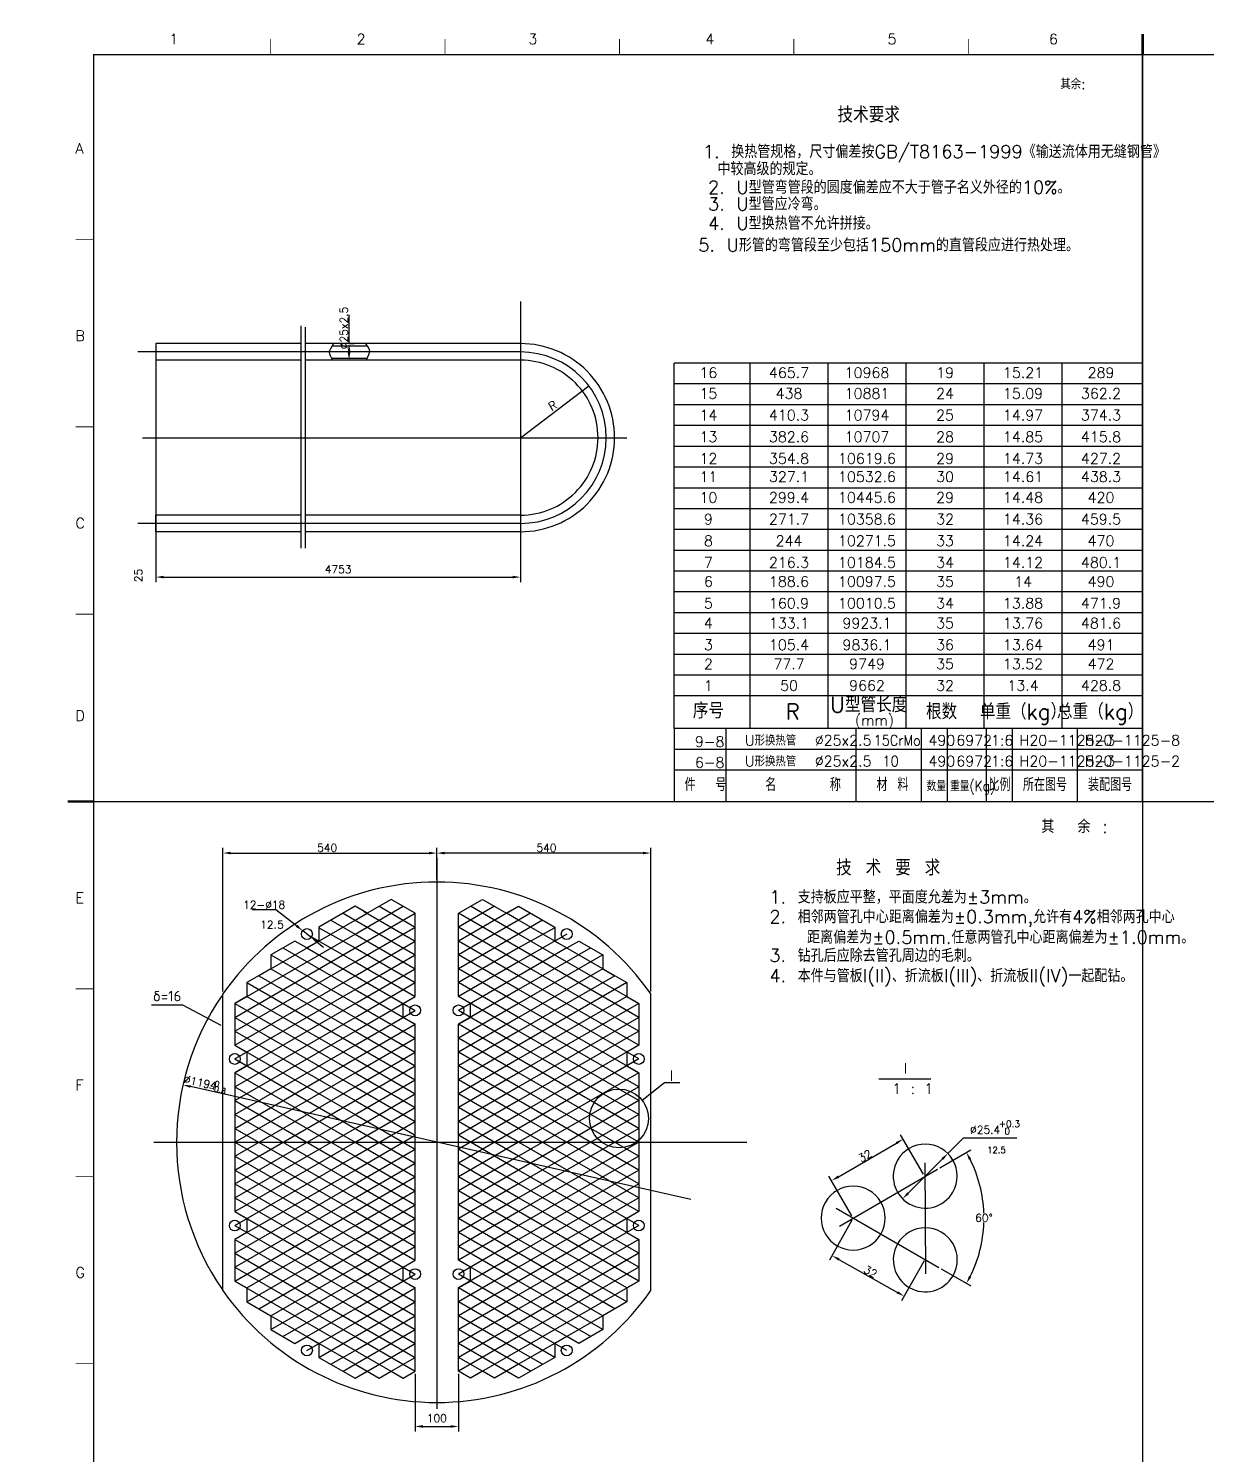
# Model space of a CAD drawing. Extents: x 49444 to 186345, y 41039 to 59803.
# Drawn here: x 90635 to 97424, y 49145 to 57365 of the extents above; entities that cross this region are included whole.
import ezdxf
from ezdxf.enums import TextEntityAlignment as Align

# ---------------------------------------------------------------- set-up
doc = ezdxf.new("R2010")
doc.units = 0
doc.header["$LTSCALE"] = 60
doc.header["$MEASUREMENT"] = 0
doc.header["$PDMODE"] = 3
doc.header["$PDSIZE"] = 0.001
doc.layers.get('0').update_dxf_attribs({"linetype": 'CONTINUOUS'})
doc.layers.get('DEFPOINTS').update_dxf_attribs({"linetype": 'CONTINUOUS'})
doc.styles.get("Standard").update_dxf_attribs({"font": 'txt.shx', "bigfont": 'hztxt.shx'})
doc.dimstyles.get("Standard").update_dxf_attribs({"dimtxt": 0.18, "dimasz": 0.18, "dimexe": 0.18, "dimexo": 0.0625, "dimgap": 0.09, "dimtad": 0, "dimtih": 1, "dimtoh": 1, "dimdec": 4, "dimzin": 0, "dimdsep": 46, "dimtxsty": 'Standard', "dimcen": 0.09, "dimadec": 0, "dimazin": 0, "dimtfac": 1, "dimtdec": 4, "dimtofl": 0, "dimtmove": 0, "dimatfit": 3, "dimfxl": 0, "dimtolj": 1, "dimtzin": 0, "dimarcsym": 0})
doc.dimstyles.new('STANDARD$0', dxfattribs={"dimtxt": 3, "dimasz": 3, "dimexe": 2, "dimexo": 1, "dimgap": 0.5, "dimtad": 1, "dimdec": 0, "dimzin": 0, "dimdsep": 46, "dimtxsty": 'Standard', "dimcen": 1, "dimclrd": 256, "dimclre": 256, "dimclrt": 256, "dimadec": 0, "dimazin": 0, "dimtfac": 1.5, "dimtdec": 3, "dimtix": 1, "dimtmove": 0, "dimatfit": 2, "dimfxl": 0, "dimtolj": 1, "dimarcsym": 0})

# ---------------------------------------------------------------- blocks, each defined once
blk = doc.blocks.new('*D120')
at = {"color": 0, "lineweight": -2}
for p, q in [((95886.6, 50797), (96066.1, 50901.2)), ((95894.8, 50215.9), (96066.9, 50116.5))]:
    blk.add_line(p, q, dxfattribs=at)
for start, end in [(2.13882, 26.68969), (333.42296, 357.97391)]:
    blk.add_arc((95388.5, 50508.1), 753.4, start, end, dxfattribs=at)
at = {"color": 0}
for points in [[(96055, 50843), (96068.2, 50850.1), (96040.2, 50886.1)], [(96068.9, 50167.5), (96055.7, 50174.7), (96040.9, 50131.5)]]:
    blk.add_solid(points, dxfattribs=at)
at = {"layer": 'DEFPOINTS', "color": 0}
for p in [(95873.6, 50789.5), (95290, 50565), (95308.6, 50461.8), (96130.5, 50377.8), (95881.8, 50223.4)]:
    blk.add_point(p, dxfattribs=at)
at = {"color": 0, "insert": (96141.9, 50508.9), "char_height": 45, "attachment_point": 5}
blk.add_mtext('\\A1;60%%d', dxfattribs=at)
blk = doc.blocks.new('*D118')
at = {"lineweight": -2}
for p, q in [((95381.2, 50495.1), (95251.8, 50265.1)), ((95305.8, 50269.2), (95642.9, 50079.6)), ((95796.7, 50261.4), (95667.4, 50031.4))]:
    blk.add_line(p, q, dxfattribs=at)
for points in [[(95309.4, 50275.8), (95302.1, 50262.7), (95266.6, 50291.3)], [(95646.5, 50086.2), (95639.2, 50073.1), (95682.1, 50057.6)]]:
    blk.add_solid(points)
at = {"layer": 'DEFPOINTS', "color": 0}
for p in [(95388.5, 50508.1), (95804, 50274.4), (95682.1, 50057.6)]:
    blk.add_point(p, dxfattribs=at)
at = {"insert": (95487.7, 50198.3), "char_height": 45, "attachment_point": 5, "rotation": 330.64452}
blk.add_mtext('\\A1;32', dxfattribs=at)
blk = doc.blocks.new('*D119')
at = {"lineweight": -2}
for p, q in [((95793.4, 50760.3), (95661, 50988.5)), ((95302.6, 50745.9), (95637.2, 50940)), ((95381, 50521.1), (95248.6, 50749.3))]:
    blk.add_line(p, q, dxfattribs=at)
for points in [[(95633.4, 50946.5), (95640.9, 50933.5), (95676.1, 50962.6)], [(95298.9, 50752.4), (95306.4, 50739.5), (95263.7, 50723.4)]]:
    blk.add_solid(points)
at = {"layer": 'DEFPOINTS', "color": 0}
for p in [(95676.1, 50962.6), (95800.9, 50747.3), (95388.5, 50508.1)]:
    blk.add_point(p, dxfattribs=at)
at = {"insert": (95456.2, 50866.6), "char_height": 45, "attachment_point": 5, "rotation": 30.11265}
blk.add_mtext('\\A1;32', dxfattribs=at)
blk = doc.blocks.new('*D114')
at = {"lineweight": -2}
for p, q in [((92863.4, 49609.8), (92863.4, 49276.6)), ((93113.4, 49609.8), (93113.4, 49276.6)), ((92908.4, 49306.6), (93068.4, 49306.6))]:
    blk.add_line(p, q, dxfattribs=at)
for points in [[(92908.4, 49314.1), (92908.4, 49299.1), (92863.4, 49306.6)], [(93068.4, 49314.1), (93068.4, 49299.1), (93113.4, 49306.6)]]:
    blk.add_solid(points)
at = {"layer": 'DEFPOINTS', "color": 0}
for p in [(92863.4, 49624.8), (93113.4, 49624.8), (93113.4, 49306.6)]:
    blk.add_point(p, dxfattribs=at)
at = {"insert": (92989.2, 49354.1), "char_height": 45, "attachment_point": 5}
blk.add_mtext('\\A1;100', dxfattribs=at)
blk = doc.blocks.new('*D116')
at = {"lineweight": -2}
for p, q in [((92482.5, 55497.5), (92482.5, 55503.2)), ((92488, 55548.2), (92512.5, 55548.2)), ((92470.7, 55452.5), (92452.5, 55452.5))]:
    blk.add_line(p, q, dxfattribs=at)
for points in [[(92475, 55503.2), (92490, 55503.2), (92482.5, 55548.2)], [(92475, 55497.5), (92490, 55497.5), (92482.5, 55452.5)]]:
    blk.add_solid(points)
at = {"layer": 'DEFPOINTS', "color": 0}
for p in [(92473, 55548.2), (92482.5, 55548.2), (92485.7, 55452.5)]:
    blk.add_point(p, dxfattribs=at)
at = {"insert": (92452.5, 55638), "char_height": 45, "attachment_point": 5, "rotation": 90}
blk.add_mtext('\\A1;%%C25x2.5', dxfattribs=at)
blk = doc.blocks.new('*D115')
at = {"lineweight": -2}
for p, q in [((91755.9, 51814.7), (91755.9, 52641.7)), ((91800.9, 52611.7), (92943.4, 52611.7)), ((92988.4, 52459.8), (92988.4, 52641.7))]:
    blk.add_line(p, q, dxfattribs=at)
for points in [[(91800.9, 52619.2), (91800.9, 52604.2), (91755.9, 52611.7)], [(92943.4, 52619.2), (92943.4, 52604.2), (92988.4, 52611.7)]]:
    blk.add_solid(points)
at = {"layer": 'DEFPOINTS', "color": 0}
for p in [(92988.4, 52611.7), (92988.4, 52444.8), (91755.9, 51799.7)]:
    blk.add_point(p, dxfattribs=at)
at = {"insert": (92355.9, 52642), "char_height": 45, "attachment_point": 5}
blk.add_mtext('\\A1;540', dxfattribs=at)
blk = doc.blocks.new('*D113')
at = {"lineweight": -2}
for p, q in [((92988.4, 52459.8), (92988.4, 52641.7)), ((94176, 52611.7), (93033.4, 52611.7)), ((94221, 51814.7), (94221, 52641.7))]:
    blk.add_line(p, q, dxfattribs=at)
for points in [[(93033.4, 52619.2), (93033.4, 52604.2), (92988.4, 52611.7)], [(94176, 52619.2), (94176, 52604.2), (94221, 52611.7)]]:
    blk.add_solid(points)
at = {"layer": 'DEFPOINTS', "color": 0}
for p in [(92988.4, 52611.7), (92988.4, 52444.8), (94221, 51799.7)]:
    blk.add_point(p, dxfattribs=at)
at = {"insert": (93621, 52642), "char_height": 45, "attachment_point": 5}
blk.add_mtext('\\A1;540', dxfattribs=at)

msp = doc.modelspace()

# ---------------------------------------------------------------- linework, layer by layer
for p, q in [((97056.067823, 57213.842392), (97056.067823, 52908.842392)), ((97056.067828, 52908.842392), (97056.067828, 57213.842392)), ((93471.069254, 55790.551206), (93471.069254, 54256.734558)), ((92205.112478, 55650.243654), (92205.112478, 54368.342838)), ((92482.538772, 55548.201808), (92482.538772, 55713.884963)), ((92230.622942, 55643.866038), (92230.622942, 54368.342838)), ((93471.069254, 55500.369678), (91264.414118, 55500.369678)), ((97056.067823, 55435.543709), (94356.067828, 55435.543709)), ((93471.069254, 55006.104438), (93864.584552, 55305.176065)), ((97056.067823, 55315.543709), (94356.067828, 55315.543709)), ((97056.067823, 55195.66685), (94356.067823, 55195.66685)), ((97056.067823, 55075.789991), (94356.067823, 55075.789991)), ((91293.11339, 55006.104438), (94083.32039, 55006.104438)), ((97056.067823, 54955.913132), (94356.067823, 54955.913132)), ((97056.067823, 54836.036272), (94356.067828, 54836.036272)), ((97056.067823, 54716.036272), (94356.067828, 54716.036272)), ((97056.067823, 54596.159413), (94356.067823, 54596.159413)), ((93471.069254, 54511.839198), (91264.414118, 54511.839198)), ((97056.067823, 54476.282554), (94356.067823, 54476.282554)), ((97056.067823, 54356.405695), (94356.067823, 54356.405695)), ((97056.067823, 54236.528835), (94356.067823, 54236.528835)), ((97056.067823, 54116.651976), (94356.067823, 54116.651976)), ((97056.067823, 53996.775117), (94356.067823, 53996.775117)), ((97056.067823, 53876.898258), (94356.067823, 53876.898258)), ((97056.067823, 53757.021399), (94356.067823, 53757.021399)), ((97056.067823, 53637.14454), (94356.067823, 53637.14454)), ((97056.067823, 53517.267681), (94356.067823, 53517.267681)), ((97056.067823, 52908.842392), (97056.067823, 53388.842392)), ((94356.067823, 52908.842392), (97056.067823, 52908.842392)), ((92988.429501, 52584.131169), (92988.429501, 49407.239231)), ((92586.296595, 52264.821954), (92517.011298, 52304.821282)), ((92517.011923, 52144.815918), (92794.147875, 52304.82102)), ((92724.861428, 52344.826372), (92586.296595, 52264.821954)), ((92655.580561, 52304.824435), (92863.42741, 52184.823561)), ((92863.426785, 52264.821954), (92724.861428, 52344.826372)), ((93321.278441, 52304.824435), (93113.431592, 52184.823561)), ((93113.432217, 52264.821954), (93251.997574, 52344.826372)), ((93459.847079, 52144.815918), (93182.711127, 52304.82102)), ((93251.997574, 52344.826372), (93390.562406, 52264.821954)), ((93390.562406, 52264.821954), (93459.847704, 52304.821282)), ((92032.039018, 51944.822533), (92517.011923, 52224.822365)), ((92180.008157, 52192.036142), (92144.671894, 52219.899173)), ((92378.44709, 52224.822365), (92517.011923, 52144.824758)), ((92447.732911, 52264.821692), (92517.011923, 52224.822365)), ((92517.011923, 52064.817886), (92863.42741, 52264.821692)), ((92517.011923, 52224.819661), (92586.29722, 52264.821692)), ((92517.011923, 52224.82482), (92863.42741, 52024.821013)), ((92566.477437, 52276.263918), (92863.42741, 52104.819144)), ((92863.426785, 51784.820595), (92863.426785, 52264.821954)), ((93410.381565, 52276.263918), (93113.431592, 52104.819144)), ((93459.847079, 52064.817886), (93113.431592, 52264.821692)), ((93459.847079, 52224.82482), (93113.431592, 52024.821013)), ((93113.432217, 51784.820595), (93113.432217, 52264.821954)), ((93459.847079, 52224.819661), (93390.561781, 52264.821692)), ((93529.12609, 52264.821692), (93459.847079, 52224.822365)), ((93944.819984, 51944.822533), (93459.847079, 52224.822365)), ((93598.411912, 52224.822365), (93459.847079, 52144.824758)), ((91824.188282, 51744.821992), (92517.011923, 52144.824758)), ((92264.420093, 52125.476405), (92215.344421, 52164.173111)), ((92239.882257, 52144.824758), (92517.011923, 51984.822209)), ((92312.663104, 52178.769938), (92517.011923, 52064.819816)), ((92517.011923, 51984.819755), (92863.42741, 52184.823561)), ((92517.011923, 52144.826688), (92863.42741, 51944.822882)), ((93459.847079, 51984.819755), (93113.431592, 52184.823561)), ((93459.847079, 52144.826688), (93113.431592, 51944.822882)), ((93664.195898, 52178.769938), (93459.847079, 52064.819816)), ((94152.670719, 51744.821992), (93459.847079, 52144.824758)), ((93736.976745, 52144.824758), (93459.847079, 51984.822209)), ((91824.188282, 51664.817051), (92517.011923, 52064.819816)), ((92170.602621, 52104.819406), (92032.037788, 52024.827561)), ((92101.317424, 52064.819816), (92517.011923, 51824.819137)), ((92239.882257, 52064.819816), (92517.011923, 51904.817792)), ((92299.756357, 52097.613374), (92335.09262, 52069.750343)), ((92517.011923, 51904.815337), (92863.42741, 52104.819144)), ((92517.011923, 52064.822271), (92863.42741, 51864.818464)), ((93459.847079, 51904.815337), (93113.431592, 52104.819144)), ((93459.847079, 52064.822271), (93113.431592, 51864.818464)), ((94152.670719, 51664.817051), (93459.847079, 52064.819816)), ((93875.541577, 52064.819816), (93459.847079, 51824.819137)), ((93736.976745, 52064.819816), (93459.847079, 51904.817792)), ((93806.256381, 52104.819406), (93944.821214, 52024.827561)), ((91824.188282, 51584.819444), (92517.011923, 51984.822209)), ((92032.037788, 52024.827561), (92032.037788, 51944.823144)), ((92032.038413, 52024.827299), (92517.011923, 51744.821529)), ((92517.011923, 51824.817206), (92863.42741, 52024.821013)), ((92517.011923, 51984.823665), (92863.42741, 51784.820333)), ((93459.847079, 51824.817206), (93113.431592, 52024.821013)), ((93459.847079, 51984.823665), (93113.431592, 51784.820333)), ((93944.820589, 52024.827299), (93459.847079, 51744.821529)), ((94152.670719, 51584.819444), (93459.847079, 51984.822209)), ((93944.821214, 52024.827561), (93944.821214, 51944.823144)), ((91824.188282, 51504.815026), (92517.011923, 51904.817792)), ((92032.037788, 51944.823144), (91962.75249, 51904.818053)), ((91962.753115, 51904.817792), (92517.011923, 51584.818981)), ((92032.038413, 51944.822882), (92517.011923, 51664.816588)), ((92517.011923, 51744.819075), (92863.42741, 51944.822882)), ((92517.011923, 51904.819722), (92863.42741, 51704.815915)), ((93459.847079, 51744.819075), (93113.431592, 51944.822882)), ((93459.847079, 51904.819722), (93113.431592, 51704.815915)), ((93944.820589, 51944.822882), (93459.847079, 51664.816588)), ((94152.670719, 51504.815026), (93459.847079, 51904.817792)), ((94014.105886, 51904.817792), (93459.847079, 51584.818981)), ((93944.821214, 51944.823144), (94014.106511, 51904.818053)), ((91755.861985, 50089.931186), (91755.861985, 51799.685339)), ((91824.188282, 51424.816371), (92517.011923, 51824.819137)), ((91893.467294, 51864.818464), (92517.011923, 51504.814039)), ((91893.467294, 51784.820333), (92517.011923, 51424.816432)), ((92517.011923, 51664.814657), (92863.42741, 51864.818464)), ((92517.011923, 51824.821591), (92863.42741, 51624.817784)), ((92517.011923, 51584.816526), (92863.42741, 51784.820333)), ((92794.14725, 51744.821791), (92863.426785, 51784.820595)), ((93459.847079, 51664.814657), (93113.431592, 51864.818464)), ((93459.847079, 51824.821591), (93113.431592, 51624.817784)), ((93459.847079, 51584.816526), (93113.431592, 51784.820333)), ((93182.711752, 51744.821791), (93113.432217, 51784.820595)), ((94083.391708, 51864.818464), (93459.847079, 51504.814039)), ((94152.670719, 51424.816371), (93459.847079, 51824.819137)), ((94083.391708, 51784.820333), (93459.847079, 51424.816432)), ((94220.997017, 50089.931186), (94220.997017, 51799.685339)), ((91824.188282, 51744.821529), (92517.011923, 51344.811491)), ((91824.188282, 51344.818764), (92517.011923, 51744.821529)), ((92517.011923, 51744.817174), (92863.42741, 51544.813367)), ((92517.011923, 51504.812109), (92863.42741, 51704.815915)), ((92794.14725, 51664.81685), (92794.14725, 51744.821791)), ((93459.847079, 51744.817174), (93113.431592, 51544.813367)), ((93459.847079, 51504.812109), (93113.431592, 51704.815915)), ((93182.711752, 51664.81685), (93182.711752, 51744.821791)), ((94152.670719, 51344.818764), (93459.847079, 51744.821529)), ((94152.670719, 51744.821529), (93459.847079, 51344.811491)), ((91824.188282, 51664.823398), (92517.011923, 51264.81336)), ((91824.188282, 51264.813822), (92517.011923, 51664.816588)), ((92517.011923, 51664.819043), (92863.42741, 51464.815236)), ((92517.011923, 51424.813978), (92863.42741, 51624.817784)), ((92863.426785, 51624.818046), (92794.14725, 51664.81685)), ((92863.426785, 50264.805289), (92863.426785, 51624.818046)), ((93459.847079, 51664.819043), (93113.431592, 51464.815236)), ((93459.847079, 51424.813978), (93113.431592, 51624.817784)), ((93113.432217, 51624.818046), (93182.711752, 51664.81685)), ((93113.432217, 50264.805289), (93113.432217, 51624.818046)), ((94152.670719, 51664.823398), (93459.847079, 51264.81336)), ((94152.670719, 51264.813822), (93459.847079, 51664.816588)), ((91824.188282, 51584.825267), (92517.011923, 51184.815229)), ((91824.188282, 51184.816215), (92517.011923, 51584.818981)), ((92517.011923, 51584.820911), (92863.42741, 51384.817105)), ((92517.011923, 51344.80956), (92863.42741, 51544.813367)), ((93459.847079, 51584.820911), (93113.431592, 51384.817105)), ((93459.847079, 51344.80956), (93113.431592, 51544.813367)), ((94152.670719, 51584.825267), (93459.847079, 51184.815229)), ((94152.670719, 51184.816215), (93459.847079, 51584.818981)), ((91824.188282, 51504.82085), (92517.011923, 51104.810811)), ((91824.188282, 51104.811274), (92517.011923, 51504.814039)), ((92517.011923, 51504.816494), (92863.42741, 51304.812687)), ((92517.011923, 51264.811429), (92863.42741, 51464.815236)), ((93459.847079, 51504.816494), (93113.431592, 51304.812687)), ((93459.847079, 51264.811429), (93113.431592, 51464.815236)), ((94152.670719, 51504.82085), (93459.847079, 51104.810811)), ((94152.670719, 51104.811274), (93459.847079, 51504.814039)), ((91824.188282, 51424.822719), (92517.011923, 51024.81268)), ((91824.188282, 51024.813667), (92517.011923, 51424.816432)), ((92517.011923, 51424.818363), (92863.42741, 51224.814556)), ((92517.011923, 51184.813298), (92863.42741, 51384.817105)), ((93459.847079, 51424.818363), (93113.431592, 51224.814556)), ((93459.847079, 51184.813298), (93113.431592, 51384.817105)), ((94152.670719, 51424.822719), (93459.847079, 51024.81268)), ((94152.670719, 51024.813667), (93459.847079, 51424.816432)), ((91824.188282, 51344.818301), (92517.011923, 50944.808262)), ((91824.188282, 50944.808725), (92517.011923, 51344.811491)), ((92517.011923, 51344.813945), (92863.42741, 51144.810138)), ((92517.011923, 51104.80888), (92863.42741, 51304.812687)), ((93459.847079, 51344.813945), (93113.431592, 51144.810138)), ((93459.847079, 51104.80888), (93113.431592, 51304.812687)), ((94152.670719, 51344.818301), (93459.847079, 50944.808262)), ((94152.670719, 50944.808725), (93459.847079, 51344.811491)), ((95535.78668, 51310.208216), (95835.48668, 51310.208216)), ((94451.528767, 50614.084759), (91569.222847, 51265.610143)), ((91824.188282, 51264.82017), (92517.011923, 50864.810131)), ((91824.188282, 50864.810594), (92517.011923, 51264.81336)), ((92517.011923, 51264.81529), (92863.42741, 51064.811484)), ((92517.011923, 51024.810749), (92863.42741, 51224.814556)), ((93459.847079, 51264.81529), (93113.431592, 51064.811484)), ((93459.847079, 51024.810749), (93113.431592, 51224.814556)), ((94152.670719, 51264.82017), (93459.847079, 50864.810131)), ((94152.670719, 50864.810594), (93459.847079, 51264.81336)), ((91824.188282, 51184.815752), (92517.011923, 50784.805714)), ((91824.188282, 50784.812463), (92517.011923, 51184.815229)), ((92517.011923, 51184.811397), (92863.42741, 50984.80759)), ((92517.011923, 50944.806332), (92863.42741, 51144.810138)), ((93459.847079, 51184.811397), (93113.431592, 50984.80759)), ((93459.847079, 50944.806332), (93113.431592, 51144.810138)), ((94152.670719, 51184.815752), (93459.847079, 50784.805714)), ((94152.670719, 50784.812463), (93459.847079, 51184.815229)), ((91824.188282, 51104.817621), (92517.011923, 50704.807583)), ((91824.188282, 50704.808045), (92517.011923, 51104.810811)), ((92517.011923, 51104.812742), (92863.42741, 50904.808935)), ((92517.011923, 50864.807677), (92863.42741, 51064.811484)), ((93459.847079, 51104.812742), (93113.431592, 50904.808935)), ((93459.847079, 50864.807677), (93113.431592, 51064.811484)), ((94152.670719, 51104.817621), (93459.847079, 50704.807583)), ((94152.670719, 50704.808045), (93459.847079, 51104.810811)), ((91824.188282, 51024.81949), (92517.011923, 50624.809452)), ((91824.188282, 50624.809914), (92517.011923, 51024.81268)), ((92517.011923, 51024.815135), (92863.42741, 50824.811328)), ((92517.011923, 50784.803783), (92863.42741, 50984.80759)), ((93459.847079, 51024.815135), (93113.431592, 50824.811328)), ((93459.847079, 50784.803783), (93113.431592, 50984.80759)), ((94152.670719, 51024.81949), (93459.847079, 50624.809452)), ((94152.670719, 50624.809914), (93459.847079, 51024.81268)), ((91356.731993, 50944.808262), (94774.211315, 50944.808262)), ((91824.187882, 50544.805265), (92517.011923, 50944.808262)), ((91824.188282, 50944.815073), (92517.011923, 50544.805034)), ((92517.011923, 50944.810193), (92863.42741, 50744.806386)), ((92517.011923, 50704.805128), (92863.42741, 50904.808935)), ((93459.847079, 50944.810193), (93113.431592, 50744.806386)), ((93459.847079, 50704.805128), (93113.431592, 50904.808935)), ((94152.670719, 50944.815073), (93459.847079, 50544.805034)), ((94152.67112, 50544.805265), (93459.847079, 50944.808262)), ((91824.188282, 50864.810655), (92517.011923, 50464.800616)), ((91824.188282, 50464.813713), (92517.011923, 50864.810131)), ((92517.011923, 50864.812062), (92863.42741, 50664.808255)), ((92517.011923, 50624.807521), (92863.42741, 50824.811328)), ((93459.847079, 50864.812062), (93113.431592, 50664.808255)), ((93459.847079, 50624.807521), (93113.431592, 50824.811328)), ((94152.670719, 50864.810655), (93459.847079, 50464.800616)), ((94152.670719, 50464.813713), (93459.847079, 50864.810131)), ((95704.791082, 50650.990972), (95901.931018, 50848.264244)), ((95800.403181, 50826.046946), (95804.629212, 50186.479759)), ((91824.188282, 50784.812524), (92517.011923, 50384.802485)), ((91893.467294, 50424.801289), (92517.011923, 50784.805714)), ((92517.011923, 50784.807644), (92863.42741, 50584.803838)), ((92517.011923, 50544.802579), (92863.42741, 50744.806386)), ((93459.847079, 50784.807644), (93113.431592, 50584.803838)), ((93459.847079, 50544.802579), (93113.431592, 50744.806386)), ((94152.670719, 50784.812524), (93459.847079, 50384.802485)), ((94083.391708, 50424.801289), (93459.847079, 50784.805714)), ((95308.618902, 50461.809477), (95873.586599, 50789.476501)), ((91824.188282, 50704.814393), (92517.011923, 50304.804354)), ((91824.188282, 50304.804817), (92517.011923, 50704.807583)), ((92517.011923, 50704.809513), (92863.42741, 50504.805707)), ((92517.011923, 50464.804448), (92863.42741, 50664.808255)), ((93459.847079, 50704.809513), (93113.431592, 50504.805707)), ((93459.847079, 50464.804448), (93113.431592, 50664.808255)), ((94152.670719, 50704.814393), (93459.847079, 50304.804354)), ((94152.670719, 50304.804817), (93459.847079, 50704.807583)), ((91824.188282, 50624.809452), (92517.011923, 50224.799413)), ((91824.188282, 50224.806686), (92517.011923, 50624.809452)), ((92517.011923, 50624.805096), (92863.42741, 50424.801289)), ((92517.011923, 50384.800031), (92863.42741, 50584.803838)), ((93459.847079, 50624.805096), (93113.431592, 50424.801289)), ((93459.847079, 50384.800031), (93113.431592, 50584.803838)), ((94152.670719, 50224.806686), (93459.847079, 50624.809452)), ((94152.670719, 50624.809452), (93459.847079, 50224.799413)), ((95289.977435, 50565.042615), (95881.786383, 50223.361559)), ((91824.188282, 50544.811321), (92517.011923, 50144.801282)), ((91824.188282, 50144.801806), (92517.011923, 50544.805034)), ((92517.011923, 50544.806965), (92863.42741, 50344.803158)), ((92517.011923, 50304.8019), (92863.42741, 50504.805707)), ((93459.847079, 50544.806965), (93113.431592, 50344.803158)), ((93459.847079, 50304.8019), (93113.431592, 50504.805707)), ((94152.670719, 50544.811321), (93459.847079, 50144.801282)), ((94152.670719, 50144.801806), (93459.847079, 50544.805034)), ((91824.188282, 50464.813713), (92517.011923, 50064.803675)), ((91893.467294, 50104.802478), (92517.011923, 50464.806903)), ((92517.011923, 50464.808834), (92863.42741, 50264.805027)), ((92517.011923, 50224.797482), (92863.42741, 50424.801289)), ((93459.847079, 50464.808834), (93113.431592, 50264.805027)), ((93459.847079, 50224.797482), (93113.431592, 50424.801289)), ((94152.670719, 50464.813713), (93459.847079, 50064.803675)), ((94083.391708, 50104.802478), (93459.847079, 50464.806903)), ((91824.188282, 50384.808772), (92517.011923, 49984.798733)), ((91824.188282, 50304.804354), (92517.011923, 49904.794316)), ((91893.467294, 50024.804347), (92517.011923, 50384.802485)), ((91962.752853, 49984.802138), (92517.011923, 50304.804354)), ((92517.011923, 50384.804416), (92863.42741, 50184.800609)), ((92517.011923, 50144.799351), (92863.42741, 50344.803158)), ((92517.011923, 50304.806285), (92863.42741, 50104.802478)), ((93459.847079, 50384.804416), (93113.431592, 50184.800609)), ((93459.847079, 50144.799351), (93113.431592, 50344.803158)), ((93459.847079, 50304.806285), (93113.431592, 50104.802478)), ((94152.670719, 50384.808772), (93459.847079, 49984.798733)), ((94083.391708, 50024.804347), (93459.847079, 50384.802485)), ((94014.106148, 49984.802138), (93459.847079, 50304.804354)), ((94152.670719, 50304.804354), (93459.847079, 49904.794316)), ((91824.188282, 50224.806747), (92517.011923, 49824.796708)), ((92032.038413, 49944.79993), (92517.011923, 50224.799413)), ((92517.011923, 50224.801867), (92863.42741, 50024.798061)), ((92517.011923, 50064.794212), (92794.147875, 50224.799314)), ((92794.14725, 50224.799675), (92863.426785, 50264.805289)), ((92794.14725, 50144.801544), (92794.14725, 50224.799675)), ((93459.847079, 50224.801867), (93113.431592, 50024.798061)), ((93182.711752, 50224.799675), (93113.432217, 50264.805289)), ((93459.847079, 50064.794212), (93182.711127, 50224.799314)), ((93182.711752, 50144.801544), (93182.711752, 50224.799675)), ((94152.670719, 50224.806747), (93459.847079, 49824.796708)), ((93944.820589, 49944.79993), (93459.847079, 50224.799413)), ((91824.188282, 50144.801806), (92517.011923, 49744.791767)), ((92032.038413, 49864.795512), (92517.011923, 50144.801282)), ((92517.011923, 49984.796802), (92863.42741, 50184.800609)), ((92517.011923, 50144.803736), (92863.42741, 49944.79993)), ((92863.426785, 50104.80274), (92794.14725, 50144.801544)), ((93459.847079, 49984.796802), (93113.431592, 50184.800609)), ((93459.847079, 50144.803736), (93113.431592, 49944.79993)), ((93113.432217, 50104.80274), (93182.711752, 50144.801544)), ((94152.670719, 50144.801806), (93459.847079, 49744.791767)), ((93944.820589, 49864.795512), (93459.847079, 50144.801282)), ((92101.320829, 49824.793303), (92517.011923, 50064.803675)), ((92517.011923, 49904.795654), (92863.42741, 50104.802478)), ((92517.011923, 50064.799319), (92863.42741, 49864.795512)), ((92863.426785, 49624.795094), (92863.426785, 50104.80274)), ((93459.847079, 49904.795654), (93113.431592, 50104.802478)), ((93459.847079, 50064.799319), (93113.431592, 49864.795512)), ((93113.432217, 49624.795094), (93113.432217, 50104.80274)), ((93875.538172, 49824.793303), (93459.847079, 50064.803675)), ((91962.75249, 49984.798995), (92032.037788, 49944.800192)), ((92239.882257, 49824.796708), (92517.011923, 49984.798733)), ((92517.011923, 49824.794254), (92863.42741, 50024.798061)), ((92517.011923, 49984.801188), (92863.42741, 49784.797381)), ((93459.847079, 49824.794254), (93113.431592, 50024.798061)), ((93459.847079, 49984.801188), (93113.431592, 49784.797381)), ((93736.976745, 49824.796708), (93459.847079, 49984.798733)), ((94014.106511, 49984.798995), (93944.821214, 49944.800192)), ((92032.037788, 49944.800192), (92032.037788, 49864.795774)), ((92032.038413, 49944.799433), (92517.011923, 49664.79416)), ((92239.882257, 49744.791767), (92517.011923, 49904.794316)), ((92517.011923, 49744.796123), (92863.42741, 49944.79993)), ((92517.011923, 49904.79677), (92863.42741, 49704.792963)), ((93459.847079, 49744.796123), (93113.431592, 49944.79993)), ((93459.847079, 49904.79677), (93113.431592, 49704.792963)), ((93944.820589, 49944.799433), (93459.847079, 49664.79416)), ((93736.976745, 49744.791767), (93459.847079, 49904.794316)), ((93944.821214, 49944.800192), (93944.821214, 49864.795774)), ((92032.037788, 49864.795774), (92170.602621, 49784.791356)), ((92170.602621, 49784.791356), (92239.881632, 49824.79697)), ((92239.881632, 49824.79697), (92309.167454, 49784.797643)), ((92309.168079, 49704.792963), (92517.011923, 49824.796708)), ((92517.011923, 49664.794848), (92863.42741, 49864.798655)), ((92517.011923, 49824.798639), (92863.42741, 49624.794832)), ((93459.847079, 49664.794848), (93113.431592, 49864.798655)), ((93459.847079, 49824.798639), (93113.431592, 49624.794832)), ((93667.690923, 49704.792963), (93459.847079, 49824.796708)), ((93736.97737, 49824.79697), (93667.691548, 49784.797643)), ((93806.256381, 49784.791356), (93736.97737, 49824.79697)), ((93944.821214, 49864.795774), (93806.256381, 49784.791356)), ((92309.167454, 49784.797643), (92309.167454, 49704.793225)), ((92378.44709, 49664.79416), (92517.011923, 49744.791767)), ((92517.011923, 49744.800749), (92794.147875, 49584.795505)), ((92572.012189, 49616.548109), (92863.42741, 49784.797381)), ((93404.846813, 49616.548109), (93113.431592, 49784.797381)), ((93459.847079, 49744.800749), (93182.711127, 49584.795505)), ((93598.411912, 49664.79416), (93459.847079, 49744.791767)), ((93667.691548, 49784.797643), (93667.691548, 49704.793225)), ((92309.167454, 49704.793225), (92517.011298, 49584.796815)), ((92447.732911, 49624.788546), (92517.011923, 49664.79416)), ((92517.011923, 49664.796778), (92586.29722, 49624.794832)), ((92724.862053, 49624.794832), (92863.42741, 49704.795871)), ((93251.996948, 49624.794832), (93113.431592, 49704.795871)), ((93459.847079, 49664.796778), (93390.561781, 49624.794832)), ((93529.12609, 49624.788546), (93459.847079, 49664.79416)), ((93667.691548, 49704.793225), (93459.847704, 49584.796815)), ((92517.011298, 49584.796815), (92586.296595, 49624.795094)), ((92586.296595, 49624.795094), (92655.582417, 49584.795767)), ((92655.582417, 49584.795767), (92724.861428, 49624.795094)), ((92724.861428, 49624.795094), (92794.14725, 49584.795767)), ((92794.14725, 49584.795767), (92863.426785, 49624.795094)), ((93182.711752, 49584.795767), (93113.432217, 49624.795094)), ((93251.997574, 49624.795094), (93182.711752, 49584.795767)), ((93321.276585, 49584.795767), (93251.997574, 49624.795094)), ((93390.562406, 49624.795094), (93321.276585, 49584.795767)), ((93459.847704, 49584.796815), (93390.562406, 49624.795094))]:
    msp.add_line(p, q)
at = {"linetype": 'ByBlock'}
for p, q in [((91369.644782, 55452.537568), (91369.644782, 54172.524822)), ((93471.069254, 54449.007078), (93471.069254, 54172.524822)), ((91414.644782, 54202.524822), (93426.069254, 54202.524822))]:
    msp.add_line(p, q, dxfattribs=at)
at = {"const_width": 1.5}
msp.add_lwpolyline([(90636.067832, 48453.842399), (103251.067832, 48453.842399), (103251.067832, 57363.842399), (90636.067832, 57363.842399), (90636.067832, 48453.842399, 1.9635677679)], format="xyb", dxfattribs=at)
for points, const_width in [([(92031.067832, 57303.842399), (92031.067832, 57213.842399)], 4.5), ([(93036.067832, 57303.842399), (93036.067832, 57213.842399)], 4.5), ([(94041.067832, 57303.842399), (94041.067832, 57213.842399)], 4.5), ([(95046.067832, 57303.842399), (95046.067832, 57213.842399)], 4.5), ([(96051.067832, 57303.842399), (96051.067832, 57213.842399)], 4.5), ([(97056.067832, 57333.842399), (97056.067832, 57213.842399)], 15), ([(91011.067832, 48603.842399), (103101.067832, 48603.842399), (103101.067832, 57213.842399), (91011.067832, 57213.842399), (91011.067832, 48603.842399)], 7.5), ([(97056.067823, 57213.842386), (97056.067823, 52908.842386)], 7.5), ([(97056.067828, 52908.842392), (97056.067828, 57213.842392)], 7.5), ([(91011.067832, 56148.842399), (90906.067832, 56148.842399)], 4.5), ([(91011.067832, 55068.842399), (90906.067832, 55068.842399)], 4.5), ([(91011.067832, 53988.842399), (90906.067832, 53988.842399)], 4.5), ([(91011.067832, 52908.842399), (90861.067832, 52908.842399)], 15), ([(91011.067828, 52908.842392), (97056.067828, 52908.842392)], 7.5), ([(97056.067828, 52908.842392), (103101.067828, 52908.842392)], 7.5), ([(97056.067828, 52908.842392), (97056.067828, 48603.842392)], 7.5), ([(91011.067832, 51828.842399), (90906.067832, 51828.842399)], 4.5), ([(91011.067832, 50748.842399), (90906.067832, 50748.842399)], 4.5), ([(91011.067832, 49668.842399), (90906.067832, 49668.842399)], 4.5)]:
    msp.add_lwpolyline(points, dxfattribs=dict(const_width=const_width))
for points in [[(92205.112472, 55548.201808), (91369.644782, 55548.201808)], [(91369.644782, 55548.201808), (91369.644782, 55452.537568)], [(93471.069257, 55548.201808), (92230.622942, 55548.201808)], [(92393.25215, 55548.201798), (92382.778908, 55531.273712), (92375.235385, 55518.007773), (92370.561788, 55507.282914), (92368.698328, 55497.978072), (92369.585215, 55488.972181), (92373.162659, 55479.144175), (92379.37087, 55467.372989), (92388.150057, 55452.537558)], [(92385.360617, 55535.446573), (92587.769432, 55535.446573)], [(92577.640283, 55548.201798), (92587.248208, 55534.412695), (92594.150805, 55523.388886), (92598.386058, 55514.009306), (92599.991951, 55505.15289), (92599.006469, 55495.698573), (92595.467595, 55484.525289), (92589.413315, 55470.511972), (92580.881612, 55452.537558)], [(92205.112472, 55452.537568), (91369.644782, 55452.537568)], [(93471.069257, 55452.537568), (92230.622942, 55452.537568)], [(92380.496912, 55465.292788), (92587.769432, 55465.292788)], [(94356.067828, 53328.842392), (94356.067828, 55435.543709)], [(94793.516038, 53328.842392), (94793.516038, 55435.543709)], [(95243.054263, 53328.842392), (95243.054263, 55435.543709)], [(95692.592473, 53328.842392), (95692.592473, 55435.543709)], [(96142.130698, 53328.842392), (96142.130698, 55435.543709)], [(96591.668923, 53328.842392), (96591.668923, 55435.543709)], [(92205.112472, 54559.671328), (91369.644782, 54559.671328)], [(91369.644782, 54464.007088), (91369.644782, 54559.671328)], [(93471.069257, 54559.671328), (92230.622942, 54559.671328)], [(92205.112472, 54464.007088), (91369.644782, 54464.007088)], [(93471.069257, 54464.007088), (92230.622942, 54464.007088)], [(97056.067823, 53328.842392), (94356.067823, 53328.842392)], [(97056.067828, 53328.842392), (94356.067828, 53328.842392)], [(97056.067823, 53208.842392), (94356.067823, 53208.842392)], [(97056.067828, 53208.842392), (94356.067828, 53208.842392)], [(97056.067823, 53088.842392), (94356.067823, 53088.842392)], [(92517.011923, 52304.82102), (92309.168079, 52184.823561), (92309.168079, 52104.819144), (92239.882257, 52064.819816), (92170.603246, 52104.819144), (92032.038413, 52024.827299), (92032.038413, 51944.822882), (91893.467294, 51864.818464), (91893.467294, 51784.820333), (91824.188282, 51744.821529), (91824.188282, 51504.814039), (91893.467294, 51464.815236), (91893.467294, 51384.817105), (91824.188282, 51344.811491), (91824.188282, 50544.805034)], [(92144.671894, 52219.899173), (92060.224376, 52284.636985), (91924.608797, 52284.636985)], [(93459.847079, 52304.82102), (93667.690923, 52184.823561), (93667.690923, 52104.819144), (93736.976745, 52064.819816), (93806.255756, 52104.819144), (93944.820589, 52024.827299), (93944.820589, 51944.822882), (94083.391708, 51864.818464), (94083.391708, 51784.820333), (94152.670719, 51744.821529), (94152.670719, 51504.814039), (94083.391708, 51464.815236), (94083.391708, 51384.817105), (94152.670719, 51344.811491), (94152.670719, 50544.805034)], [(91745.703795, 51618.137783), (91524.247099, 51734.921596), (91344.247099, 51734.921596)], [(94171.467694, 51187.346327), (94299.908391, 51289.21155), (94389.908391, 51289.21155)], [(95933.740064, 50880.094804), (96023.747033, 50970.244687), (96330.975163, 50970.244687)], [(91824.188282, 50544.805034), (91893.467294, 50504.805707), (91893.467294, 50424.801289), (91824.188282, 50384.802485), (91824.188282, 50144.801282), (91893.467294, 50104.802478), (91893.467294, 50024.804347), (92032.038413, 49944.79993), (92032.038413, 49864.795512), (92170.603246, 49784.791094), (92239.882257, 49824.796708), (92309.168079, 49784.797381), (92309.168079, 49704.792963), (92517.011923, 49584.796553)], [(94152.670719, 50544.805034), (94083.391708, 50504.805707), (94083.391708, 50424.801289), (94152.670719, 50384.802485), (94152.670719, 50144.801282), (94083.391708, 50104.802478), (94083.391708, 50024.804347), (93944.820589, 49944.79993), (93944.820589, 49864.795512), (93806.255756, 49784.791094), (93736.976745, 49824.796708), (93667.690923, 49784.797381), (93667.690923, 49704.792963), (93459.847079, 49584.796553)]]:
    msp.add_lwpolyline(points)
for points, format in [([(94013.166617, 55006.104448, 0.414214), (93471.069257, 55548.201808, 1.570796)], "xyb"), ([(93917.502377, 55006.104448, 0.414214), (93471.069257, 55452.537568, 1.570796)], "xyb"), ([(93860.10383, 55305.85239, 0, 9.566424, 0), (93837.723206, 55287.886982, 0, 0, 0), (93764.562485, 55229.159294, 0, 0, 0)], "xyseb"), ([(93471.069257, 54559.671328, 0.414214), (93917.502377, 55006.104448)], "xyb"), ([(93471.069257, 54464.007088, 0.414214), (94013.166617, 55006.104448)], "xyb")]:
    msp.add_lwpolyline(points, format=format)
at = {"color": 7}
for points in [[(94356.067823, 53328.842392), (94356.067823, 52908.842392)], [(94656.067823, 52908.842392), (94656.067823, 53328.842392)], [(95406.067823, 52908.842392), (95406.067823, 53328.842392)], [(95781.067823, 52908.842392), (95781.067823, 53328.842392)], [(95931.067823, 52908.842392), (95931.067823, 53328.842392)], [(96156.067823, 52908.842392), (96156.067823, 53328.842392)], [(96306.067823, 52908.842392), (96306.067823, 53328.842392)], [(96681.067823, 52908.842392), (96681.067823, 53328.842392)]]:
    msp.add_lwpolyline(points, dxfattribs=at)
for points in [[(95963.096088, 50657.404541, 1), (95643.626012, 50841.850675, 1)], [(95547.8167, 50415.595011, 1), (95228.346624, 50600.041145, 1)], [(95963.445137, 50175.04778, 1), (95643.97506, 50359.493914, 1)]]:
    msp.add_lwpolyline(points, format="xyb", close=True)
for centre, radius in [((92239.882257, 52144.824758), 31.248427), ((93736.976745, 52144.824758), 31.248427), ((92863.42741, 51704.815915), 31.248427), ((93113.431592, 51704.815915), 31.248427), ((91824.188282, 51424.816432), 31.248427), ((94152.670719, 51424.816432), 31.248427), ((94038.516468, 51081.903841), 169.688381), ((91824.188282, 50464.806903), 31.248427), ((94152.670719, 50464.806903), 31.248427), ((92863.42741, 50184.800609), 31.248427), ((93113.431592, 50184.800609), 31.248427), ((92239.882257, 49744.791767), 31.248427), ((93736.976745, 49744.791767), 31.248427)]:
    msp.add_circle(centre, radius)
for centre, radius, start, end in [((93471.069254, 55006.104438), 494.26524, 0, 90), ((93471.069254, 55006.104438), 494.26524, 270, 0), ((92988.429501, 50944.808262), 1500.012499, 90, 145.2558197366), ((92988.429501, 50944.808262), 1500.012499, 34.7441802634, 90), ((92988.429501, 50944.808262), 1500.012499, 145.7255376588, 214.413340024), ((92988.429501, 50944.808262), 1500.012499, 214.7441802634, 270), ((92988.429501, 50944.808262), 1500.012499, 270, 325.2558197366)]:
    msp.add_arc(centre, radius, start, end)
at = {"color": 0, "linetype": 'ByBlock'}
for p in [(91369.644782, 54464.007078), (93471.069254, 54464.007078), (93471.069254, 54202.524822)]:
    msp.add_point(p, dxfattribs=at)
at = {"linetype": 'ByBlock'}
for points in [[(91414.644782, 54210.024822), (91414.644782, 54195.024822), (91369.644782, 54202.524822)], [(93426.069254, 54210.024822), (93426.069254, 54195.024822), (93471.069254, 54202.524822)]]:
    msp.add_solid(points, dxfattribs=at)
for points in [[(92184.651996, 52197.925519), (92175.364319, 52186.146764), (92215.344421, 52164.173111)], [(92304.400195, 52103.502751), (92295.112518, 52091.723997), (92264.420093, 52125.476405)], [(91570.876451, 51272.925578), (91567.569243, 51258.294708), (91525.330235, 51275.531765)], [(95896.625924, 50853.565751), (95907.236111, 50842.962736), (95933.740064, 50880.094804)], [(95699.485989, 50656.29248), (95710.096175, 50645.689465), (95672.982036, 50619.160412)]]:
    msp.add_solid(points)

# ---------------------------------------------------------------- texts
for s, height, p in [('1', 60, (91446.067832, 57273.842399)), ('2', 60, (92526.067832, 57273.842399)), ('3', 60, (93516.067832, 57273.842399)), ('4', 60, (94536.067832, 57273.842399)), ('5', 60, (95586.067832, 57273.842399)), ('6', 60, (96516.067832, 57273.842399)), ('其余:', 59.94, (96581.937375, 57014.814457)), ('技术要求', 90, (95297.39249, 56822.589827)), ('A', 60, (90906.067832, 56643.842399)), (' 1. 换热管规格，尺寸偏差按GB/T8163-1999《输送流体用无缝钢管》', 75, (94455.114796, 56617.788706)), ('中较高级的规定。', 75, (94605.842705, 56518.701509)), ('  2. U型管弯管段的圆度偏差应不大于管子名义外径的10%。', 75, (94417.614796, 56412.080747)), ('  3. U型管应冷弯。', 75, (94417.614796, 56316.426683)), ('  4. U型换热管不允许拼接。', 75, (94417.614796, 56205.001815)), ('5. U形管的弯管段至少包括150mm的直管段应进行热处理。', 75, (94494.944012, 56079.083365)), ('B', 60, (90906.067832, 55563.842399)), ('C', 60, (90906.067832, 54483.842399)), ('D', 60, (90906.067832, 53373.842399)), ('(mm)', 59.9384296, (95397.895206, 53347.44213)), ('9-8', 60, (94476.06783, 53223.842393)), ('U形换热管  %%c25x2.5  ', 60, (94763.335895, 53231.548285)), ('490', 60, (95821.541931, 53231.548285)), ('6972', 60, (95982.709999, 53231.548285)), ('1:6', 60, (96182.456988, 53231.548285)), ('H20-1125-3', 60, (96346.811511, 53231.548285)), ('H20-1125-8', 60, (96721.811511, 53231.548285)), ('6-8', 60, (94476.067826, 53103.842393)), ('U形换热管  %%c25x2.5  ', 60, (94763.335895, 53111.548285)), ('490', 60, (95821.541931, 53111.548285)), ('6972', 60, (95982.709999, 53111.548285)), ('1:6', 60, (96182.456988, 53111.548285)), ('H20-1125-3', 60, (96346.811511, 53111.548285)), ('H20-1125-2', 60, (96721.811511, 53111.548285)), ('其  余 : ', 75, (96472.223347, 52727.543963)), ('E', 60, (90906.067832, 52323.842399)), ('1. 支持板应平整，平面度允差为±3mm。', 75, (94904.794725, 52320.91865)), ('2. 相邻两管孔中心距离偏差为±0.3mm,允许有4%相邻两孔中心', 75, (94904.794725, 52207.406781)), ('   距离偏差为±0.5mm.任意两管孔中心距离偏差为±1.0mm。', 75, (94904.794725, 52089.383834)), ('3. 钻孔后应除去管孔周边的毛刺。', 75, (94904.794725, 51984.163507)), ('4. 本件与管板I(II)、折流板I(III)、折流板II(IV)一起配钻。', 75, (94904.794725, 51867.251251)), ('I', 59.94, (95680.18121, 51341.328656)), ('F', 60, (90906.067832, 51243.842399)), ('1 : 1', 59.94, (95614.146444, 51223.49527)), ('+0.3', 37.5, (96226.900129, 51032.279138)), (' 0', 37.5, (96226.900129, 50990.352864)), ('G', 60, (90906.067832, 50163.842399))]:
    msp.add_text(s, height=height).set_placement(p)
for s, height, p in [('16', 59.9384296, (94553.762323, 55350.630933)), ('465.7', 59.9384296, (95018.285152, 55350.630933)), ('10968', 59.9384296, (95467.823377, 55350.630933)), ('19', 59.9384296, (95917.361602, 55350.630933)), ('15.21', 59.9384296, (96366.899827, 55350.630933)), ('289', 59.9384296, (96816.438052, 55350.630933)), ('15', 59.9384296, (94553.762323, 55230.630933)), ('438', 59.9384296, (95018.285152, 55230.630933)), ('10881', 59.9384296, (95467.823377, 55230.630933)), ('24', 59.9384296, (95917.361602, 55230.630933)), ('15.09', 59.9384296, (96366.899827, 55230.630933)), ('362.2', 59.9384296, (96816.438052, 55230.630933)), ('14', 59.9384296, (94553.762323, 55105.759205)), ('410.3', 59.9384296, (95018.285152, 55105.759205)), ('10794', 59.9384296, (95467.823377, 55105.759205)), ('25', 59.9384296, (95917.361602, 55105.759205)), ('14.97', 59.9384296, (96366.899827, 55105.759205)), ('374.3', 59.9384296, (96816.438052, 55105.759205)), ('13', 59.9384296, (94553.762323, 54980.887477)), ('382.6', 59.9384296, (95018.285152, 54980.887477)), ('10707', 59.9384296, (95467.823377, 54980.887477)), ('28', 59.9384296, (95917.361602, 54980.887477)), ('14.85', 59.9384296, (96366.899827, 54980.887477)), ('415.8', 59.9384296, (96816.438052, 54980.887477)), ('12', 59.9384296, (94553.762323, 54856.015748)), ('354.8', 59.9384296, (95018.285152, 54856.015748)), ('10619.6', 59.9384296, (95467.823377, 54856.015748)), ('29', 59.9384296, (95917.361602, 54856.015748)), ('14.73', 59.9384296, (96366.899827, 54856.015748)), ('427.2', 59.9384296, (96816.438052, 54856.015748)), ('11', 59.9384296, (94553.762323, 54751.123497)), ('327.1', 59.9384296, (95018.285152, 54751.123497)), ('10532.6', 59.9384296, (95467.823377, 54751.123497)), ('30', 59.9384296, (95917.361602, 54751.123497)), ('14.61', 59.9384296, (96366.899827, 54751.123497)), ('438.3', 59.9384296, (96816.438052, 54751.123497)), ('10', 59.9384296, (94553.762323, 54631.123497)), ('299.4', 59.9384296, (95018.285152, 54631.123497)), ('10445.6', 59.9384296, (95467.823377, 54631.123497)), ('29', 59.9384296, (95917.361602, 54631.123497)), ('14.48', 59.9384296, (96366.899827, 54631.123497)), ('420', 59.9384296, (96816.438052, 54631.123497)), ('9', 59.93843, (94553.762323, 54506.251768)), ('271.7', 59.9384296, (95018.285152, 54506.251768)), ('10358.6', 59.9384296, (95467.823377, 54506.251768)), ('32', 59.9384296, (95917.361602, 54506.251768)), ('14.36', 59.9384296, (96366.899827, 54506.251768)), ('459.5', 59.9384296, (96816.438052, 54506.251768)), ('8', 59.93843, (94553.762323, 54381.38004)), ('244', 59.9384296, (95018.285152, 54381.38004)), ('10271.5', 59.9384296, (95467.823377, 54381.38004)), ('33', 59.9384296, (95917.361602, 54381.38004)), ('14.24', 59.9384296, (96366.899827, 54381.38004)), ('470', 59.9384296, (96816.438052, 54381.38004)), ('7', 59.93843, (94553.762323, 54256.508312)), ('216.3', 59.9384296, (95018.285152, 54256.508312)), ('10184.5', 59.9384296, (95467.823377, 54256.508312)), ('34', 59.9384296, (95917.361602, 54256.508312)), ('14.12', 59.9384296, (96366.899827, 54256.508312)), ('480.1', 59.9384296, (96816.438052, 54256.508312)), ('6', 59.93843, (94553.762323, 54146.621191)), ('188.6', 59.9384296, (95018.285152, 54146.621191)), ('10097.5', 59.9384296, (95467.823377, 54146.621191)), ('35', 59.9384296, (95917.361602, 54146.621191)), ('14', 59.9384296, (96366.899827, 54146.621191)), ('490', 59.9384296, (96816.438052, 54146.621191)), ('5', 59.93843, (94553.762323, 54021.749463)), ('160.9', 59.9384296, (95018.285152, 54021.749463)), ('10010.5', 59.9384296, (95467.823377, 54021.749463)), ('34', 59.9384296, (95917.361602, 54021.749463)), ('13.88', 59.9384296, (96366.899827, 54021.749463)), ('471.9', 59.9384296, (96816.438052, 54021.749463)), ('4', 59.93843, (94553.762323, 53906.867473)), ('133.1', 59.9384296, (95018.285152, 53906.867473)), ('9923.1', 59.9384296, (95467.823377, 53906.867473)), ('35', 59.9384296, (95917.361602, 53906.867473)), ('13.76', 59.9384296, (96366.899827, 53906.867473)), ('481.6', 59.9384296, (96816.438052, 53906.867473)), ('3', 59.93843, (94553.762323, 53781.995744)), ('105.4', 59.9384296, (95018.285152, 53781.995744)), ('9836.1', 59.9384296, (95467.823377, 53781.995744)), ('36', 59.9384296, (95917.361602, 53781.995744)), ('13.64', 59.9384296, (96366.899827, 53781.995744)), ('491', 59.9384296, (96816.438052, 53781.995744)), ('2', 59.93843, (94553.762323, 53672.108624)), ('77.7', 59.9384296, (95018.285152, 53672.108624)), ('9749', 59.9384296, (95467.823377, 53672.108624)), ('35', 59.9384296, (95917.361602, 53672.108624)), ('13.52', 59.9384296, (96366.899827, 53672.108624)), ('472', 59.9384296, (96816.438052, 53672.108624)), ('1', 59.93843, (94553.762323, 53547.236895)), ('50', 59.9384296, (95018.285152, 53547.236895)), ('9662', 59.9384296, (95467.823377, 53547.236895)), ('32', 59.9384296, (95917.361602, 53547.236895)), ('13.4', 59.9384296, (96366.899827, 53547.236895)), ('428.8', 59.9384296, (96816.438052, 53547.236895)), ('U型管长度', 89.9076444, (95477.813112, 53422.365167)), ('序号', 89.9076444, (94553.762323, 53387.401083)), ('R', 89.907644, (95040.762063, 53382.406214)), ('根数', 89.9076444, (95897.382119, 53382.406214)), ('单重（kg）', 89.9076444, (96366.899817, 53382.406214)), ('总重（kg）', 89.9076444, (96811.44317, 53382.406214)), ('技 术 要 求', 90, (95590.02529, 52482.231408)), ('δ=16', 60, (91434.247099, 51757.421596)), ('I', 60, (94340.169583, 51298.157621))]:
    msp.add_text(s, height=height).set_placement(p, align=Align.CENTER)
msp.add_text('R', height=47.83212, rotation=30).set_placement((93649.642502, 55159.167222))
msp.add_text('4753', height=45, dxfattribs=at).set_placement((92420.357018, 54247.524822), align=Align.MIDDLE)
msp.add_text('25', height=45, rotation=90).set_placement((91245.988707, 54172.942082), align=Align.TOP_LEFT)
for s, height, width, p in [('15CrMo', 60, 0.9, (95506.596065, 53231.548285)), ('10', 60, 0.9, (95557.420422, 53111.548285)), ('件  号', 75, 0.85, (94416.067826, 52968.842393)), ('名     称', 75, 0.85, (94881.067826, 52968.842393)), ('材 料', 75, 0.85, (95522.399758, 52968.842393)), ('数量', 60, 0.85, (95811.067826, 52968.842393)), ('重量(Kg)', 60, 0.85, (95946.067826, 52968.842393)), ('比例', 75, 0.85, (96167.377077, 52968.842393)), ('所在图号', 75, 0.85, (96366.067826, 52968.842393)), ('装配图号', 75, 0.85, (96741.067826, 52968.842393))]:
    msp.add_text(s, height=height, dxfattribs=dict(width=width)).set_placement(p)
for height, p in [(45, (91970.928084, 52221.757254)), (35.964, (96159.696304, 50917.923549))]:
    msp.add_text('12.5', height=height).set_placement(p, align=Align.TOP_LEFT)
at = {"char_height": 45, "attachment_point": 5}
for s, insert in [('12-%%c18', (91993.62681, 52313.585072)), ('%%C25.4', (96148.058989, 51016.380103))]:
    msp.add_mtext(s, dxfattribs=dict(at, insert=insert))
at = {"attachment_point": 5}
for s, insert, char_height, rotation in [('\\A1;%%c1194', (91624.986783, 51288.90722), 45, 347.2627434828), ('0', (91722.125001, 51281.38389), 31.5, 347), ('-0.8', (91722.125001, 51249.680625), 31.5, 347)]:
    msp.add_mtext(s, dxfattribs=dict(at, insert=insert, char_height=char_height, rotation=rotation))

# ---------------------------------------------------------------- dimensions: what is measured, and where the dimension line sits
for base, p1, p2, angle, text, override, picture, middle in [((92482.538774, 55548.201798), (92485.727582, 55452.537558), (92472.97235, 55548.201798), 90, '%%C25x2.5', {"dimscale": 15, "dimgap": 0.1, "dimcen": 3, "dimtdec": 5, "dimtmove": 2, "dimatfit": 3}, '*D116', (92452.486941, 55637.970146)), ((92988.429501, 52611.671192), (94220.997017, 51799.685339), (92988.429501, 52444.820762), 180, '540', {"dimscale": 15, "dimgap": 0.1, "dimcen": 3, "dimtdec": 0, "dimtmove": 2, "dimatfit": 3}, '*D113', (93620.978202, 52642.042704))]:
    dim = msp.add_linear_dim(base=base, p1=p1, p2=p2, angle=angle, text=text, dimstyle='STANDARD$0', override=override)
    dim.commit()
    dim.dimension.update_dxf_attribs({"geometry": picture, "text_midpoint": middle, "dimtype": 160})
for base, p1, p2, text, override, picture, middle in [((92988.429501, 52611.671192), (91755.861985, 51799.685339), (92988.429501, 52444.820762), '540', {"dimscale": 15, "dimgap": 0.1, "dimcen": 3, "dimtdec": 0, "dimtmove": 2, "dimatfit": 3}, '*D115', (92355.8808, 52642.042704)), ((93113.431592, 49306.646991), (92863.42741, 49624.794832), (93113.431592, 49624.794832), '100', {"dimscale": 15, "dimgap": 0.1, "dimcen": 3, "dimtdec": 2, "dimtmove": 2, "dimatfit": 3}, '*D114', (92989.157754, 49354.095401))]:
    dim = msp.add_linear_dim(base=base, p1=p1, p2=p2, text=text, dimstyle='STANDARD$0', override=override)
    dim.commit()
    dim.dimension.update_dxf_attribs({"geometry": picture, "text_midpoint": middle, "dimtype": 160})
for p2, distance, picture, middle in [((95800.923291, 50747.333614), 248.799693, '*D119', (95456.163853, 50866.643927)), ((95804.048027, 50274.436207), -248.799693, '*D118', (95487.735257, 50198.300241))]:
    dim = msp.add_aligned_dim(p1=(95388.519083, 50508.149568), p2=p2, distance=distance, text='32', dimstyle='STANDARD$0', override={"dimscale": 15, "dimgap": 0.1, "dimdec": 2, "dimcen": 3, "dimtdec": 2, "dimtmove": 2, "dimatfit": 3})
    dim.commit()
    dim.dimension.update_dxf_attribs({"geometry": picture, "text_midpoint": middle})
dim = msp.add_angular_dim_2l(base=(96130.510679, 50377.817782), line1=((95289.977435, 50565.042615), (95881.786383, 50223.361559)), line2=((95308.618902, 50461.809477), (95873.586599, 50789.476501)), text='60%%d', dimstyle='Standard', override={"dimscale": 15, "dimtxt": 3, "dimasz": 3, "dimexe": 2, "dimexo": 1, "dimgap": 0.1, "dimtad": 1, "dimdec": 2, "dimcen": 3, "dimtdec": 2, "dimtofl": 1, "dimtmove": 2})
dim.commit()
dim.dimension.update_dxf_attribs({"geometry": '*D120', "text_midpoint": (96141.869834, 50508.890171)})

doc.saveas('drawing.dxf')
